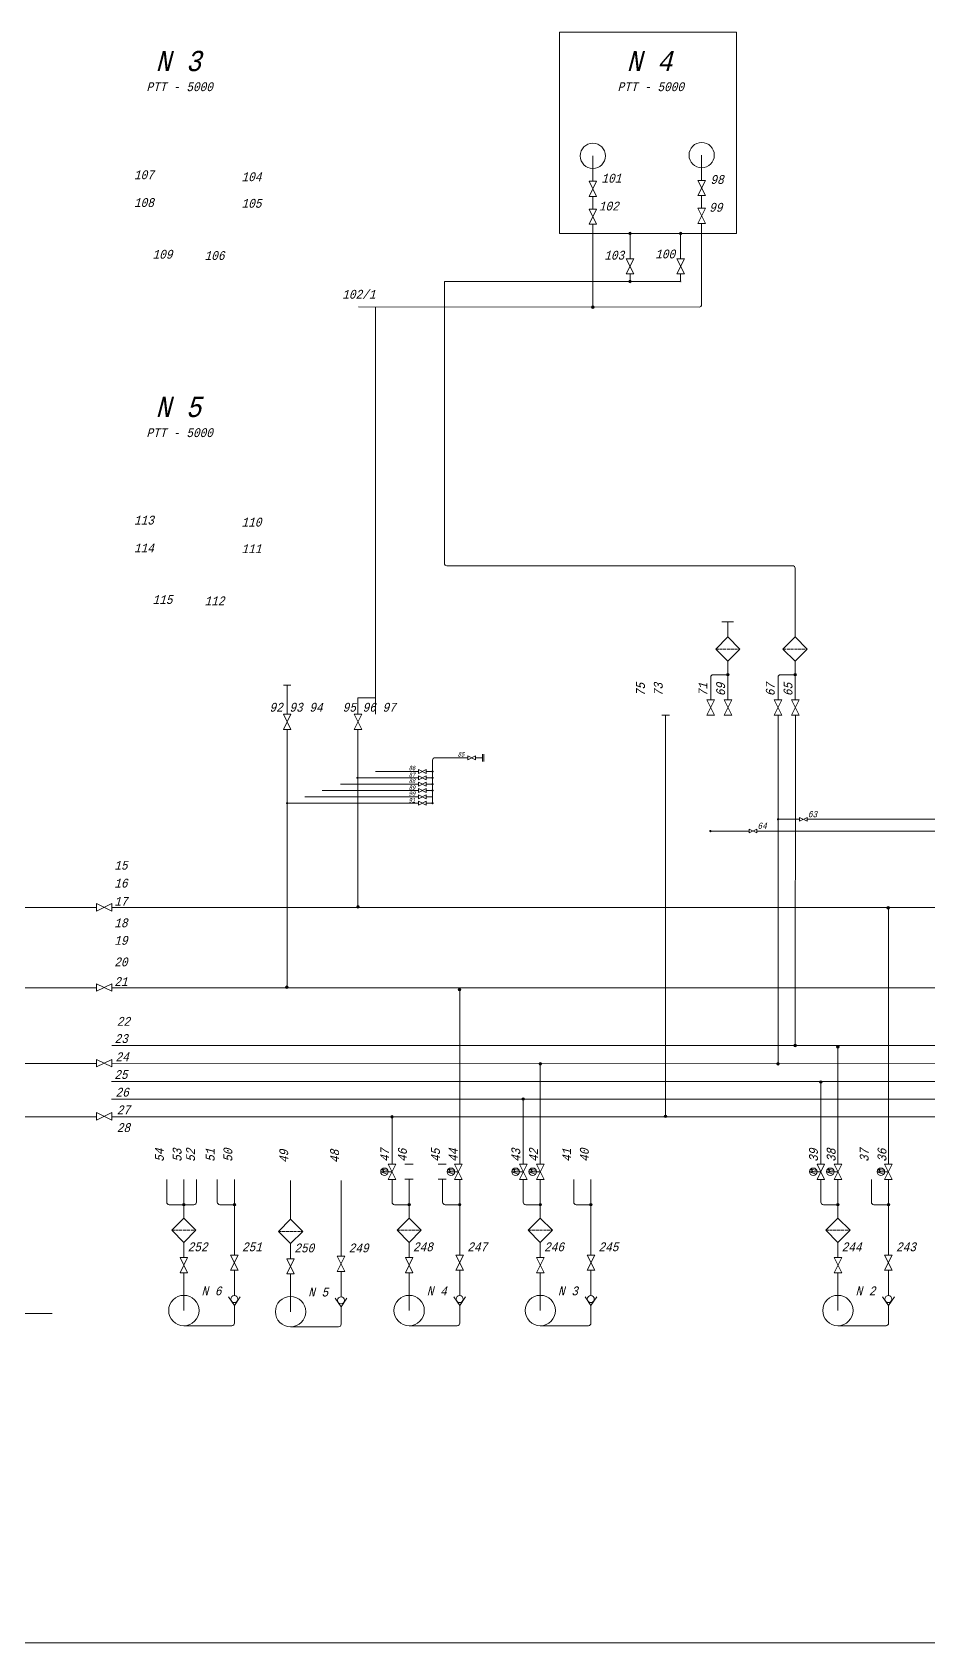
# Model space of a CAD drawing. Extents: x 25 to 789, y 11 to 578.
# Drawn here: x 356.4 to 533.6, y 259.3 to 577.7 of the extents above; entities that cross this region are included whole.
import ezdxf

# ---------------------------------------------------------------- set-up
doc = ezdxf.new("R2010")
doc.units = 0
doc.header["$MEASUREMENT"] = 0
doc.linetypes.add('ACAD_ISO02W100', pattern=[15, 12, -3])
doc.layers.add('Aи95', color=1, linetype='CONTINUOUS')
doc.layers.add('Надписи', color=4, linetype='CONTINUOUS', lineweight=5)
doc.layers.add('Общие трубы', color=254, linetype='CONTINUOUS', lineweight=30)
doc.styles.get("Standard").update_dxf_attribs({"font": 'COUR.TTF', "width": 0.8, "oblique": 7, "height": 2})

msp = doc.modelspace()

# ---------------------------------------------------------------- hatches: boundary and pattern name
at = {"layer": 'Aи95', "lineweight": 20}
h = msp.add_hatch(color=256, dxfattribs=at)
edge = h.paths.add_edge_path()
edge.add_arc((474.67, 537.95), 0.25, 0, 360)
h = msp.add_hatch(color=256, dxfattribs=at)
edge = h.paths.add_edge_path()
edge.add_arc((484.67, 537.95), 0.25, 0, 360)
h = msp.add_hatch(color=256, dxfattribs=at)
edge = h.paths.add_edge_path()
edge.add_arc((484.67, 528.45), 0.25, -180, 180, ccw=False)
edge = h.paths.add_edge_path()
edge.add_arc((474.67, 528.45), 0.25, -180, 180, ccw=False)
h = msp.add_hatch(color=256, dxfattribs=at)
edge = h.paths.add_edge_path()
edge.add_arc((467.31, 523.37), 0.25, 0, 360)
at = {"layer": 'Aи95', "lineweight": 5}
h = msp.add_hatch(color=256, dxfattribs=at)
edge = h.paths.add_edge_path()
edge.add_arc((420.75, 430.33), 0.125, 0, 360)
h = msp.add_hatch(color=256, dxfattribs=at)
edge = h.paths.add_edge_path()
edge.add_arc((406.83, 425.33), 0.125, 0, 360)
at = {"layer": 'Aи95', "lineweight": 20}
h = msp.add_hatch(color=256, dxfattribs=at)
edge = h.paths.add_edge_path()
edge.add_arc((420.85, 404.84), 0.25, 0, 360)
h = msp.add_hatch(color=256, dxfattribs=at)
edge = h.paths.add_edge_path()
edge.add_arc((525.71, 404.62), 0.25, 0, 360)
h = msp.add_hatch(color=256, dxfattribs=at)
edge = h.paths.add_edge_path()
edge.add_arc((406.8, 388.93), 0.25, 0, 360)
h = msp.add_hatch(color=256, dxfattribs=at)
edge = h.paths.add_edge_path()
edge.add_arc((440.92, 388.46), 0.25, 0, 360)
h = msp.add_hatch(color=256, dxfattribs=at)
edge = h.paths.add_edge_path()
edge.add_arc((427.6, 363.3), 0.25, 0, 360)
h = msp.add_hatch(color=256, dxfattribs=at)
edge = h.paths.add_edge_path()
edge.add_arc((481.66, 363.41), 0.25, 0, 360)
at = {"layer": 'Общие трубы', "lineweight": 20}
h = msp.add_hatch(color=256, dxfattribs=at)
edge = h.paths.add_edge_path()
edge.add_arc((494, 450.72), 0.25, 0, 360)
h = msp.add_hatch(color=256, dxfattribs=at)
edge = h.paths.add_edge_path()
edge.add_arc((507.31, 450.72), 0.25, 0, 360)
at = {"layer": 'Общие трубы', "lineweight": 5}
h = msp.add_hatch(color=256, dxfattribs=at)
edge = h.paths.add_edge_path()
edge.add_arc((435.61, 425.33), 0.125, 0, 360)
edge = h.paths.add_edge_path()
edge.add_arc((435.61, 427.83), 0.125, 0, 360)
edge = h.paths.add_edge_path()
edge.add_arc((435.61, 429.08), 0.125, 0, 360)
edge = h.paths.add_edge_path()
edge.add_arc((435.61, 430.33), 0.125, 0, 360)
edge = h.paths.add_edge_path()
edge.add_arc((435.61, 431.58), 0.125, 0, 360)
at = {"layer": 'Общие трубы', "lineweight": 20}
h = msp.add_hatch(color=256, dxfattribs=at)
edge = h.paths.add_edge_path()
edge.add_arc((507.31, 377.41), 0.25, 0, 360)
h = msp.add_hatch(color=256, dxfattribs=at)
edge = h.paths.add_edge_path()
edge.add_arc((515.77, 377.16), 0.25, 0, 360)
h = msp.add_hatch(color=256, dxfattribs=at)
edge = h.paths.add_edge_path()
edge.add_arc((456.92, 373.79), 0.25, 0, 360)
h = msp.add_hatch(color=256, dxfattribs=at)
edge = h.paths.add_edge_path()
edge.add_arc((503.94, 373.79), 0.25, 0, 360)
h = msp.add_hatch(color=256, dxfattribs=at)
edge = h.paths.add_edge_path()
edge.add_arc((512.4, 370.21), 0.25, 0, 360)
h = msp.add_hatch(color=256, dxfattribs=at)
edge = h.paths.add_edge_path()
edge.add_arc((453.54, 366.84), 0.25, 0, 360)
h = msp.add_hatch(color=256, dxfattribs=at)
edge = h.paths.add_edge_path()
edge.add_arc((386.42, 345.95), 0.25, 0, 360)
h = msp.add_hatch(color=256, dxfattribs=at)
edge = h.paths.add_edge_path()
edge.add_arc((396.42, 345.95), 0.25, 0, 360)
h = msp.add_hatch(color=256, dxfattribs=at)
edge = h.paths.add_edge_path()
edge.add_arc((430.98, 345.95), 0.25, 0, 360)
h = msp.add_hatch(color=256, dxfattribs=at)
edge = h.paths.add_edge_path()
edge.add_arc((440.98, 345.95), 0.25, 0, 360)
h = msp.add_hatch(color=256, dxfattribs=at)
edge = h.paths.add_edge_path()
edge.add_arc((456.92, 345.95), 0.25, 0, 360)
h = msp.add_hatch(color=256, dxfattribs=at)
edge = h.paths.add_edge_path()
edge.add_arc((466.92, 345.95), 0.25, 0, 360)
h = msp.add_hatch(color=256, dxfattribs=at)
edge = h.paths.add_edge_path()
edge.add_arc((515.77, 345.95), 0.25, 0, 360)
h = msp.add_hatch(color=256, dxfattribs=at)
edge = h.paths.add_edge_path()
edge.add_arc((525.77, 345.95), 0.25, 0, 360)

# ---------------------------------------------------------------- linework, layer by layer
at = {"layer": 'Aи95', "lineweight": 20}
for p, q in [((495.73, 577.72), (460.73, 577.72)), ((460.73, 577.72), (460.73, 537.96)), ((495.73, 537.96), (495.73, 577.72)), ((467.31, 548.27), (467.31, 553.27)), ((488.83, 548.42), (488.83, 553.42)), ((468.06, 548.27), (466.56, 548.27)), ((466.56, 548.27), (468.06, 545.27)), ((466.56, 545.27), (468.06, 548.27)), ((489.58, 548.42), (488.08, 548.42)), ((488.08, 548.42), (489.58, 545.42)), ((488.08, 545.42), (489.58, 548.42)), ((468.06, 545.27), (466.56, 545.27)), ((467.31, 542.77), (467.31, 545.27)), ((489.58, 545.42), (488.08, 545.42)), ((488.83, 542.92), (488.83, 545.42)), ((468.06, 542.77), (466.56, 542.77)), ((466.56, 542.77), (468.06, 539.77)), ((466.56, 539.77), (468.06, 542.77)), ((489.58, 542.92), (488.08, 542.92)), ((488.08, 542.92), (489.58, 539.92)), ((488.08, 539.92), (489.58, 542.92)), ((468.06, 539.77), (466.56, 539.77)), ((467.31, 534.77), (467.31, 539.77)), ((489.58, 539.92), (488.08, 539.92)), ((488.83, 534.92), (488.83, 539.92)), ((460.73, 537.96), (495.73, 537.96)), ((474.67, 537.95), (474.67, 532.95)), ((484.67, 537.95), (484.67, 532.95)), ((488.83, 534.92), (488.83, 523.88)), ((467.31, 534.77), (467.31, 523.47)), ((475.42, 532.95), (473.92, 532.95)), ((473.92, 532.95), (475.42, 529.95)), ((473.92, 529.95), (475.42, 532.95)), ((485.42, 532.95), (483.92, 532.95)), ((483.92, 532.95), (485.42, 529.95)), ((483.92, 529.95), (485.42, 532.95)), ((475.42, 529.95), (473.92, 529.95)), ((474.67, 529.95), (474.67, 528.45)), ((485.42, 529.95), (483.92, 529.95)), ((484.67, 529.95), (484.67, 528.45)), ((437.96, 528.45), (484.67, 528.45)), ((420.97, 523.41), (488.33, 523.38)), ((406.85, 448.65), (406.1, 448.65)), ((406.1, 448.65), (407.6, 448.65)), ((406.85, 442.9), (406.85, 448.65)), ((424.35, 446.15), (420.85, 446.15)), ((420.85, 446.15), (420.85, 442.9)), ((481.7, 442.73), (481.66, 363.49)), ((406.85, 437.4), (406.85, 439.9)), ((420.85, 437.4), (420.85, 439.9)), ((406.85, 437.4), (406.85, 388.94)), ((420.85, 437.4), (420.85, 404.63)), ((369.16, 404.71), (262.53, 404.71)), ((372.16, 404), (369.16, 405.5)), ((369.16, 405.5), (369.16, 404)), ((369.16, 404), (372.16, 405.5)), ((372.16, 405.5), (372.16, 404)), ((560.36, 404.71), (372.16, 404.71)), ((525.77, 353.95), (525.77, 404.64)), ((369.16, 388.83), (132.13, 388.83)), ((372.16, 388.13), (369.16, 389.63)), ((369.16, 389.63), (369.16, 388.13)), ((369.16, 388.13), (372.16, 389.63)), ((372.16, 389.63), (372.16, 388.13)), ((560.36, 388.83), (372.16, 388.83)), ((440.98, 353.95), (440.98, 388.84)), ((352.66, 373.83), (369.16, 373.83)), ((372.16, 373.18), (369.16, 374.68)), ((369.16, 374.68), (369.16, 373.18)), ((369.16, 373.18), (372.16, 374.68)), ((372.16, 374.68), (372.16, 373.18)), ((338.66, 363.33), (369.16, 363.33)), ((372.16, 362.68), (369.16, 364.18)), ((369.16, 364.18), (369.16, 362.68)), ((369.16, 362.68), (372.16, 364.18)), ((372.13, 363.33), (560.36, 363.33)), ((372.16, 364.18), (372.16, 362.68)), ((427.6, 353.95), (427.6, 363.25)), ((428.35, 350.95), (426.85, 353.95)), ((428.35, 353.95), (426.85, 350.95)), ((426.85, 353.95), (428.35, 353.95)), ((441.48, 350.95), (439.98, 353.95)), ((439.98, 353.95), (441.48, 353.95)), ((441.48, 353.95), (439.98, 350.95)), ((526.52, 350.95), (525.02, 353.95)), ((525.02, 353.95), (526.52, 353.95)), ((526.52, 353.95), (525.02, 350.95)), ((426.6, 351.95), (425.35, 352.45)), ((425.35, 352.45), (426.1, 352.45)), ((426.1, 352.45), (425.6, 352.95)), ((425.6, 352.95), (426.85, 352.7)), ((427.6, 352.45), (426.1, 352.45)), ((426.85, 350.95), (428.35, 350.95)), ((427.6, 349.45), (427.6, 350.95)), ((439.73, 351.95), (438.48, 352.45)), ((438.48, 352.45), (439.23, 352.45)), ((439.23, 352.45), (438.73, 352.95)), ((438.73, 352.95), (439.98, 352.7)), ((440.73, 352.45), (439.23, 352.45)), ((439.98, 350.95), (441.48, 350.95)), ((524.77, 351.95), (523.52, 352.45)), ((523.52, 352.45), (524.27, 352.45)), ((524.27, 352.45), (523.77, 352.95)), ((523.77, 352.95), (525.02, 352.7)), ((525.77, 352.45), (524.27, 352.45)), ((525.02, 350.95), (526.52, 350.95)), ((525.77, 349.45), (525.77, 350.95))]:
    msp.add_line(p, q, dxfattribs=at)
at = {"layer": 'Aи95', "color": 1, "lineweight": 20}
msp.add_line((424.35, 523.31), (424.35, 442.9), dxfattribs=at)
at = {"layer": 'Aи95', "lineweight": 20}
for points in [[(407.6, 439.9), (406.1, 439.9), (407.6, 442.9), (406.1, 442.9)], [(421.6, 439.9), (420.1, 439.9), (421.6, 442.9), (420.1, 442.9)]]:
    msp.add_lwpolyline(points, close=True, dxfattribs=at)
for centre, radius in [((467.31, 553.27), 2.5), ((488.83, 553.42), 2.5), ((474.67, 537.95), 0.25), ((484.67, 537.95), 0.25), ((474.67, 528.45), 0.25), ((467.31, 523.37), 0.25), ((420.85, 404.84), 0.25), ((525.71, 404.62), 0.25), ((406.8, 388.93), 0.25), ((440.92, 388.46), 0.25), ((427.6, 363.3), 0.25), ((481.66, 363.41), 0.25), ((426.1, 352.45), 0.75), ((439.23, 352.45), 0.75), ((524.27, 352.45), 0.75)]:
    msp.add_circle(centre, radius, dxfattribs=at)
at = {"layer": 'Aи95', "lineweight": 5}
for centre in [(420.75, 430.33), (406.83, 425.33)]:
    msp.add_circle(centre, 0.125, dxfattribs=at)
at = {"layer": 'Aи95', "lineweight": 20}
msp.add_arc((488.33, 523.88), 0.5, 270, 0, dxfattribs=at)
at = {"layer": 'Надписи', "lineweight": 5}
msp.add_line((329.52, 324.35), (360.4, 324.45), dxfattribs=at)
at = {"layer": 'Общие трубы', "lineweight": 20}
for p, q in [((437.96, 528.45), (437.96, 472.75)), ((438.46, 472.25), (506.81, 472.25)), ((507.31, 458.18), (507.31, 471.75)), ((494, 461.18), (492.85, 461.18)), ((494, 458.18), (494, 461.18)), ((494, 461.18), (494, 461.18)), ((494, 461.18), (495.15, 461.18)), ((491.6, 455.78), (494, 458.18)), ((494, 453.38), (491.6, 455.78)), ((494, 458.18), (496.4, 455.78)), ((496.4, 455.78), (494, 453.38)), ((504.91, 455.78), (507.31, 458.18)), ((507.31, 453.38), (504.91, 455.78)), ((507.31, 458.18), (509.71, 455.78)), ((509.71, 455.78), (507.31, 453.38)), ((494, 453.4), (494, 445.72)), ((507.31, 453.4), (507.31, 445.72)), ((490.62, 450.22), (490.62, 445.72)), ((494, 450.72), (491.12, 450.72)), ((503.94, 450.22), (503.94, 445.72)), ((507.31, 450.72), (504.44, 450.72)), ((490.62, 447.22), (490.62, 445.72)), ((494, 447.22), (494, 445.72)), ((503.94, 447.22), (503.94, 445.72)), ((507.31, 447.22), (507.31, 445.72)), ((480.95, 442.72), (482.45, 442.72)), ((491.37, 445.72), (489.87, 442.72)), ((491.37, 442.72), (489.87, 445.72)), ((489.87, 445.72), (491.37, 445.72)), ((489.87, 442.72), (491.37, 442.72)), ((493.29, 445.72), (494.79, 445.72)), ((494.79, 442.72), (493.29, 445.72)), ((494.79, 445.72), (493.29, 442.72)), ((493.29, 442.72), (494.79, 442.72)), ((503.19, 445.72), (504.69, 445.72)), ((504.69, 442.72), (503.19, 445.72)), ((504.69, 445.72), (503.19, 442.72)), ((503.19, 442.72), (504.69, 442.72)), ((503.94, 442.73), (503.94, 373.93)), ((508.11, 445.72), (506.61, 442.72)), ((508.11, 442.72), (506.61, 445.72)), ((506.61, 445.72), (508.11, 445.72)), ((506.61, 442.72), (508.11, 442.72)), ((507.36, 442.73), (507.31, 377.51)), ((503.94, 422.14), (508.19, 422.14)), ((509.69, 422.14), (662.79, 422.14)), ((490.62, 419.81), (498.25, 419.81)), ((499.75, 419.81), (666, 419.81)), ((372.16, 377.43), (560.36, 377.41)), ((515.77, 353.95), (515.77, 377.45)), ((372.16, 373.93), (560.36, 373.84)), ((456.92, 353.95), (456.92, 373.98)), ((372.13, 370.33), (560.36, 370.33)), ((512.4, 353.95), (512.4, 370.32)), ((372.13, 366.83), (560.36, 366.83)), ((453.54, 353.95), (453.54, 366.83)), ((430.13, 353.98), (431.77, 353.98)), ((436.69, 353.98), (438.33, 353.98)), ((452.79, 353.95), (454.29, 353.95)), ((454.29, 353.95), (452.79, 350.95)), ((454.29, 350.95), (452.79, 353.95)), ((457.67, 350.95), (456.17, 353.95)), ((457.67, 353.95), (456.17, 350.95)), ((456.17, 353.95), (457.67, 353.95)), ((513.15, 350.95), (511.65, 353.95)), ((513.15, 353.95), (511.65, 350.95)), ((511.65, 353.95), (513.15, 353.95)), ((515.02, 353.95), (516.52, 353.95)), ((516.52, 353.95), (515.02, 350.95)), ((516.52, 350.95), (515.02, 353.95)), ((383.04, 346.45), (383.04, 350.95)), ((386.42, 343.27), (386.42, 350.95)), ((388.92, 346.45), (388.92, 350.95)), ((393.04, 346.45), (393.04, 350.95)), ((396.42, 335.99), (396.42, 350.95)), ((396.42, 345.95), (396.42, 350.95)), ((407.52, 343.05), (407.52, 350.73)), ((417.52, 335.77), (417.52, 350.73)), ((417.52, 345.73), (417.52, 350.73)), ((427.6, 346.45), (427.6, 350.95)), ((430.13, 351), (431.77, 351)), ((430.98, 343.27), (430.98, 350.95)), ((436.69, 351), (438.33, 351)), ((437.6, 346.45), (437.6, 350.95)), ((440.98, 335.99), (440.98, 350.95)), ((440.98, 345.95), (440.98, 350.95)), ((451.29, 352.45), (452.04, 352.45)), ((452.54, 351.95), (451.29, 352.45)), ((451.54, 352.95), (452.79, 352.7)), ((452.04, 352.45), (451.54, 352.95)), ((453.54, 352.45), (452.04, 352.45)), ((452.79, 350.95), (454.29, 350.95)), ((453.54, 346.45), (453.54, 350.95)), ((453.54, 349.45), (453.54, 350.95)), ((454.67, 352.45), (455.42, 352.45)), ((455.92, 351.95), (454.67, 352.45)), ((455.42, 352.45), (454.92, 352.95)), ((454.92, 352.95), (456.17, 352.7)), ((456.92, 352.45), (455.42, 352.45)), ((456.17, 350.95), (457.67, 350.95)), ((456.92, 343.27), (456.92, 350.95)), ((456.92, 349.45), (456.92, 350.95)), ((463.54, 346.45), (463.54, 350.95)), ((466.92, 335.99), (466.92, 350.95)), ((466.92, 345.95), (466.92, 350.95)), ((511.4, 351.95), (510.15, 352.45)), ((510.15, 352.45), (510.9, 352.45)), ((510.9, 352.45), (510.4, 352.95)), ((510.4, 352.95), (511.65, 352.7)), ((512.4, 352.45), (510.9, 352.45)), ((511.65, 350.95), (513.15, 350.95)), ((512.4, 349.45), (512.4, 350.95)), ((512.4, 346.45), (512.4, 350.95)), ((514.78, 351.95), (513.53, 352.45)), ((513.53, 352.45), (514.28, 352.45)), ((513.78, 352.95), (515.03, 352.7)), ((514.28, 352.45), (513.78, 352.95)), ((515.77, 352.45), (514.27, 352.45)), ((515.02, 350.95), (516.52, 350.95)), ((515.77, 343.27), (515.77, 350.95)), ((515.77, 349.45), (515.77, 350.95)), ((522.4, 346.45), (522.4, 350.95)), ((525.77, 335.99), (525.77, 350.95)), ((525.77, 345.95), (525.77, 350.95)), ((386.42, 345.95), (383.54, 345.95)), ((386.42, 345.95), (388.42, 345.95)), ((393.54, 345.95), (396.42, 345.95)), ((430.98, 345.95), (428.1, 345.95)), ((438.1, 345.95), (440.98, 345.95)), ((456.92, 345.95), (454.04, 345.95)), ((464.04, 345.95), (466.92, 345.95)), ((515.77, 345.95), (512.9, 345.95)), ((522.9, 345.95), (525.77, 345.95)), ((386.42, 343.29), (384.02, 340.89)), ((384.02, 340.89), (386.42, 338.49)), ((388.82, 340.89), (386.42, 343.29)), ((386.42, 338.49), (388.82, 340.89)), ((407.52, 343.07), (405.12, 340.67)), ((405.12, 340.67), (407.52, 338.27)), ((409.92, 340.67), (407.52, 343.07)), ((407.52, 338.27), (409.92, 340.67)), ((430.98, 343.29), (428.58, 340.89)), ((428.58, 340.89), (430.98, 338.49)), ((433.38, 340.89), (430.98, 343.29)), ((430.98, 338.49), (433.38, 340.89)), ((456.92, 343.29), (454.52, 340.89)), ((454.52, 340.89), (456.92, 338.49)), ((459.32, 340.89), (456.92, 343.29)), ((456.92, 338.49), (459.32, 340.89)), ((515.77, 343.29), (513.37, 340.89)), ((513.37, 340.89), (515.77, 338.49)), ((518.17, 340.89), (515.77, 343.29)), ((515.77, 338.49), (518.17, 340.89)), ((386.42, 338.49), (386.42, 335.49)), ((407.52, 338.27), (407.52, 335.27)), ((430.98, 338.49), (430.98, 335.49)), ((456.92, 338.49), (456.92, 335.49)), ((515.77, 338.49), (515.77, 335.49)), ((385.67, 335.49), (387.17, 335.49)), ((387.17, 335.49), (385.67, 332.49)), ((387.17, 332.49), (385.67, 335.49)), ((395.67, 335.99), (397.17, 335.99)), ((397.17, 335.99), (395.67, 332.99)), ((397.17, 332.99), (395.67, 335.99)), ((406.77, 335.27), (408.27, 335.27)), ((408.27, 335.27), (406.77, 332.27)), ((408.27, 332.27), (406.77, 335.27)), ((416.77, 335.77), (418.27, 335.77)), ((418.27, 335.77), (416.77, 332.77)), ((418.27, 332.77), (416.77, 335.77)), ((430.23, 335.49), (431.73, 335.49)), ((431.73, 335.49), (430.23, 332.49)), ((431.73, 332.49), (430.23, 335.49)), ((440.23, 335.99), (441.73, 335.99)), ((441.73, 335.99), (440.23, 332.99)), ((441.73, 332.99), (440.23, 335.99)), ((456.17, 335.49), (457.67, 335.49)), ((457.67, 335.49), (456.17, 332.49)), ((457.67, 332.49), (456.17, 335.49)), ((466.17, 335.99), (467.67, 335.99)), ((467.67, 335.99), (466.17, 332.99)), ((467.67, 332.99), (466.17, 335.99)), ((515.02, 335.49), (516.52, 335.49)), ((516.52, 335.49), (515.02, 332.49)), ((516.52, 332.49), (515.02, 335.49)), ((525.02, 335.99), (526.52, 335.99)), ((526.52, 335.99), (525.02, 332.99)), ((526.52, 332.99), (525.02, 335.99)), ((385.67, 332.49), (387.17, 332.49)), ((386.42, 325.03), (386.42, 332.49)), ((395.67, 332.99), (397.17, 332.99)), ((396.42, 327.99), (396.42, 332.99)), ((406.77, 332.27), (408.27, 332.27)), ((407.52, 324.8), (407.52, 332.27)), ((416.77, 332.77), (418.27, 332.77)), ((417.52, 327.77), (417.52, 332.77)), ((430.23, 332.49), (431.73, 332.49)), ((430.98, 325.03), (430.98, 332.49)), ((440.23, 332.99), (441.73, 332.99)), ((440.98, 327.99), (440.98, 332.99)), ((456.17, 332.49), (457.67, 332.49)), ((456.92, 325.03), (456.92, 332.49)), ((466.17, 332.99), (467.67, 332.99)), ((466.92, 327.99), (466.92, 332.99)), ((515.02, 332.49), (516.52, 332.49)), ((515.77, 325.03), (515.77, 332.49)), ((525.02, 332.99), (526.52, 332.99)), ((525.77, 327.99), (525.77, 332.99)), ((396.43, 326), (395.25, 327.72)), ((396.43, 326), (397.58, 327.72)), ((396.43, 322.53), (396.43, 326)), ((417.53, 325.77), (416.35, 327.5)), ((417.53, 325.77), (418.68, 327.5)), ((417.53, 322.3), (417.53, 325.77)), ((441, 326), (439.82, 327.72)), ((440.99, 322.53), (441, 326)), ((441, 326), (442.14, 327.72)), ((466.94, 326), (465.76, 327.72)), ((466.93, 322.53), (466.94, 326)), ((466.94, 326), (468.08, 327.72)), ((525.79, 326), (524.61, 327.72)), ((525.79, 326), (526.94, 327.72)), ((525.79, 322.53), (525.79, 326)), ((395.93, 322.03), (386.42, 322.03)), ((417.03, 321.8), (407.52, 321.8)), ((440.49, 322.03), (430.98, 322.03)), ((466.43, 322.03), (456.92, 322.03)), ((525.29, 322.03), (515.77, 322.03)), ((349.13, 259.35), (620.16, 259.35))]:
    msp.add_line(p, q, dxfattribs=at)
at = {"layer": 'Общие трубы', "linetype": 'ACAD_ISO02W100', "lineweight": 20, "ltscale": 0.05}
for p, q in [((491.6, 455.78), (496.4, 455.78)), ((504.91, 455.78), (509.71, 455.78)), ((384.02, 340.89), (388.82, 340.89)), ((405.12, 340.67), (409.92, 340.67)), ((428.58, 340.89), (433.38, 340.89)), ((454.52, 340.89), (459.32, 340.89)), ((513.37, 340.89), (518.17, 340.89))]:
    msp.add_line(p, q, dxfattribs=at)
at = {"layer": 'Общие трубы', "lineweight": 5}
for p, q in [((435.61, 433.81), (435.61, 425.33)), ((436.11, 434.31), (442.57, 434.31)), ((444.08, 434.29), (445.5, 434.29)), ((445.5, 435.01), (445.5, 433.55)), ((445.76, 435.01), (445.76, 433.55)), ((432.85, 430.33), (420.75, 430.33)), ((432.85, 431.58), (424.32, 431.58)), ((435.61, 431.58), (434.36, 431.58)), ((435.61, 430.33), (434.36, 430.33)), ((435.61, 430.33), (434.36, 430.33)), ((435.61, 432.83), (435.61, 431.58)), ((435.61, 431.58), (435.61, 430.33)), ((435.61, 431.58), (435.61, 430.33)), ((435.61, 430.33), (435.61, 429.08)), ((432.85, 427.83), (413.77, 427.83)), ((432.85, 429.08), (417.42, 429.08)), ((435.61, 429.08), (434.36, 429.08)), ((435.61, 427.83), (434.36, 427.83)), ((435.61, 429.08), (435.61, 427.83)), ((435.61, 427.83), (435.61, 426.58)), ((432.85, 425.33), (406.83, 425.33)), ((432.85, 426.58), (410.34, 426.58)), ((435.61, 426.58), (434.36, 426.58)), ((435.61, 425.33), (434.36, 425.33)), ((435.61, 426.58), (435.61, 425.33))]:
    msp.add_line(p, q, dxfattribs=at)
for points in [[(444.08, 434.66), (444.08, 433.91), (442.58, 434.66), (442.58, 433.91)], [(434.36, 431.95), (434.36, 431.2), (432.86, 431.95), (432.86, 431.2)], [(434.36, 430.7), (434.36, 429.95), (432.86, 430.7), (432.86, 429.95)], [(434.36, 430.7), (434.36, 429.95), (432.86, 430.7), (432.86, 429.95)], [(434.36, 429.45), (434.36, 428.7), (432.86, 429.45), (432.86, 428.7)], [(434.36, 428.2), (434.36, 427.45), (432.86, 428.2), (432.86, 427.45)], [(434.36, 426.95), (434.36, 426.2), (432.86, 426.95), (432.86, 426.2)], [(434.36, 425.7), (434.36, 424.95), (432.86, 425.7), (432.86, 424.95)]]:
    msp.add_lwpolyline(points, close=True, dxfattribs=at)
at = {"layer": 'Общие трубы', "lineweight": 20}
for points in [[(509.69, 422.52), (509.69, 421.77), (508.19, 422.52), (508.19, 421.77)], [(499.75, 420.18), (499.75, 419.43), (498.25, 420.18), (498.25, 419.43)]]:
    msp.add_lwpolyline(points, close=True, dxfattribs=at)
for centre, radius in [((494, 450.72), 0.25), ((507.31, 450.72), 0.25), ((503.94, 422.14), 0.125), ((490.55, 419.81), 0.125), ((507.31, 377.41), 0.25), ((515.77, 377.16), 0.25), ((456.92, 373.79), 0.25), ((503.94, 373.79), 0.25), ((512.4, 370.21), 0.25), ((453.54, 366.84), 0.25), ((452.04, 352.45), 0.75), ((455.42, 352.45), 0.75), ((510.9, 352.45), 0.75), ((514.28, 352.45), 0.75), ((386.42, 345.95), 0.25), ((396.42, 345.95), 0.25), ((430.98, 345.95), 0.25), ((440.98, 345.95), 0.25), ((456.92, 345.95), 0.25), ((466.92, 345.95), 0.25), ((515.77, 345.95), 0.25), ((525.77, 345.95), 0.25), ((386.42, 325.03), 3), ((396.41, 327.28), 0.691), ((430.98, 325.03), 3), ((440.97, 327.28), 0.691), ((456.92, 325.03), 3), ((466.91, 327.28), 0.691), ((515.77, 325.03), 3), ((525.77, 327.28), 0.691), ((407.52, 324.8), 3), ((417.51, 327.05), 0.691)]:
    msp.add_circle(centre, radius, dxfattribs=at)
at = {"layer": 'Общие трубы', "lineweight": 5}
for centre in [(435.61, 431.58), (435.61, 430.33), (435.61, 429.08), (435.61, 427.83), (435.61, 425.33)]:
    msp.add_circle(centre, 0.125, dxfattribs=at)
at = {"layer": 'Общие трубы', "lineweight": 20}
for centre, start, end in [((438.46, 472.75), 180, 270), ((506.81, 471.75), 359.9989, 90), ((506.81, 471.75), 359.9989, 90), ((491.12, 450.22), 90, 180), ((504.44, 450.22), 90, 180), ((383.54, 346.45), 180, 270), ((388.42, 346.45), 270, 0), ((393.54, 346.45), 180, 270), ((428.1, 346.45), 180, 270), ((438.1, 346.45), 180, 270), ((454.04, 346.45), 180, 270), ((464.04, 346.45), 180, 270), ((512.9, 346.45), 180, 270), ((522.9, 346.45), 180, 270), ((395.93, 322.53), 270, 359.9053), ((417.03, 322.3), 270, 359.9053), ((440.49, 322.53), 270, 359.9053), ((466.43, 322.53), 270, 359.9053), ((525.29, 322.53), 270, 359.9053)]:
    msp.add_arc(centre, 0.5, start, end, dxfattribs=at)
at = {"layer": 'Общие трубы', "lineweight": 5}
msp.add_arc((436.11, 433.81), 0.5, 90, 180, dxfattribs=at)

# ---------------------------------------------------------------- texts
at = {"layer": 'Надписи', "lineweight": 15, "oblique": 15, "width": 0.75}
for s, height, p in [('N 3', 4, (380.81, 570.03)), ('N 4', 4, (473.97, 570.03)), ('РТТ - 5000', 1.75, (379.02, 566.07)), ('РТТ - 5000', 1.75, (472.19, 566.07)), ('107', 1.75, (376.56, 548.67)), ('104', 1.75, (397.83, 548.27)), ('101', 1.75, (469, 547.98)), ('98', 1.75, (490.56, 547.73)), ('108', 1.75, (376.56, 543.17)), ('105', 1.75, (397.83, 543.02)), ('102', 1.75, (468.5, 542.48)), ('99', 1.75, (490.31, 542.23)), ('109', 1.75, (380.23, 532.95)), ('106', 1.75, (390.52, 532.7)), ('103', 1.75, (469.57, 532.76)), ('100', 1.75, (479.65, 533.01)), ('N 5', 4, (380.81, 501.65)), ('РТТ - 5000', 1.75, (379.02, 497.69)), ('113', 1.75, (376.56, 480.4)), ('110', 1.75, (397.83, 480)), ('114', 1.75, (376.56, 474.9)), ('111', 1.75, (397.83, 474.75)), ('115', 1.75, (380.23, 464.69)), ('112', 1.75, (390.52, 464.44)), ('92 93 94   95 96 97', 1.75, (403.35, 443.4)), ('63', 1.225, (509.83, 422.54)), ('64', 1.225, (499.85, 420.24)), ('15', 1.75, (372.66, 412.17)), ('16', 1.75, (372.66, 408.64)), ('17', 1.75, (372.66, 405.04)), ('18', 1.75, (372.66, 400.79)), ('19', 1.75, (372.66, 397.32)), ('20', 1.75, (372.66, 393.06)), ('21', 1.75, (372.66, 389.17)), ('22', 1.75, (373.16, 381.31)), ('23', 1.75, (372.72, 377.91)), ('24', 1.75, (372.91, 374.31)), ('25', 1.75, (372.66, 370.8)), ('26', 1.75, (372.91, 367.31)), ('27', 1.75, (373.16, 363.81)), ('28', 1.75, (373.16, 360.31)), ('252', 1.75, (387.17, 336.74)), ('251', 1.75, (397.92, 336.74)), ('250', 1.75, (408.27, 336.52)), ('249', 1.75, (419.02, 336.52)), ('248', 1.75, (431.73, 336.74)), ('247', 1.75, (442.48, 336.74)), ('246', 1.75, (457.67, 336.74)), ('245', 1.75, (468.42, 336.74)), ('244', 1.75, (516.52, 336.74)), ('243', 1.75, (527.27, 336.74)), ('N 6', 1.75, (389.92, 328.03)), ('N 5', 1.75, (411.02, 327.8)), ('N 4', 1.75, (434.48, 328.03)), ('N 3', 1.75, (460.42, 328.03)), ('N 2', 1.75, (519.27, 328.03))]:
    msp.add_text(s, height=height, dxfattribs=at).set_placement(p)
at = {"layer": 'Надписи', "color": 7, "lineweight": 15, "oblique": 15, "width": 0.75}
msp.add_text('102/1', height=1.75, dxfattribs=at).set_placement((417.75, 525.04))
at = {"layer": 'Надписи', "lineweight": 15, "oblique": 15, "width": 0.75}
for s, p in [('75', (477.62, 446.47)), ('73', (481.13, 446.47)), ('71', (489.96, 446.47)), ('69', (493.46, 446.47)), ('67', (503.28, 446.47)), ('65', (506.78, 446.47)), ('54', (382.46, 354.41)), ('53', (385.96, 354.41)), ('52', (388.63, 354.41)), ('51', (392.51, 354.41)), ('50', (396.01, 354.41)), ('49', (407.06, 354.19)), ('48', (417.11, 354.19)), ('47', (427.02, 354.41)), ('46', (430.52, 354.41)), ('45', (437.07, 354.41)), ('44', (440.57, 354.41)), ('43', (452.96, 354.41)), ('42', (456.46, 354.41)), ('41', (463.01, 354.41)), ('40', (466.51, 354.41)), ('39', (511.82, 354.41)), ('38', (515.32, 354.41)), ('37', (521.86, 354.41)), ('36', (525.37, 354.41))]:
    msp.add_text(s, height=1.75, rotation=90, dxfattribs=at).set_placement(p)
at = {"layer": 'Надписи', "lineweight": 5, "oblique": 15, "width": 0.75}
for s, p in [('85', (440.58, 434.54)), ('86', (430.86, 431.83)), ('87', (430.86, 430.47)), ('88', (430.86, 429.29)), ('89', (430.86, 427.94)), ('90', (430.86, 426.8)), ('91', (430.86, 425.45))]:
    msp.add_text(s, height=0.875, dxfattribs=at).set_placement(p)

doc.saveas('drawing.dxf')
